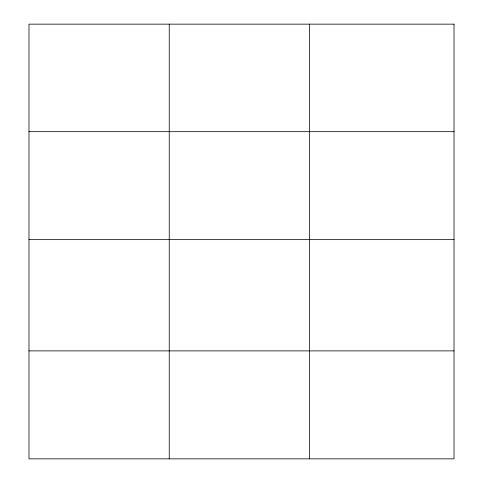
<?xml version="1.0" encoding="UTF-8"?>
<svg xmlns="http://www.w3.org/2000/svg" width="483" height="483" viewBox="0 0 483 483"><rect width="100%" height="100%" fill="white"/><g stroke="black" fill="none" stroke-linecap="round" stroke-linejoin="round"><path stroke-width="0.72" d="M28.98 131.678L454.02 131.678M28.98 239.646L454.02 239.646M28.98 350.881L454.02 350.881M309.506 24.15L309.506 458.85M169.243 24.15L169.243 458.85M454.02 24.15L28.98 24.15L28.98 458.85L454.02 458.85L454.02 24.15"/></g></svg>
